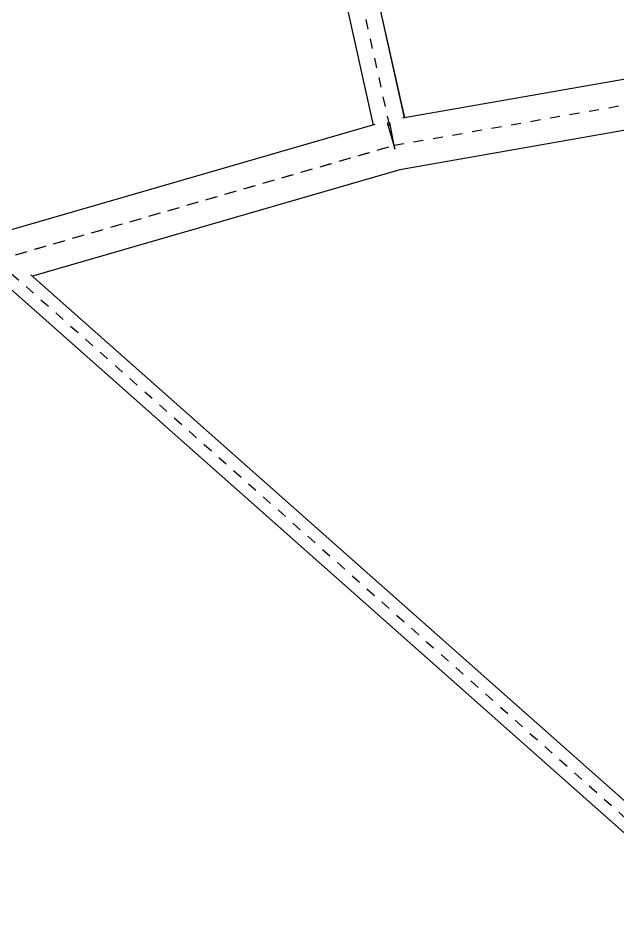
# Model space of a CAD drawing. Header units: millimetres. Extents: x 149919 to 150445, y 136651 to 136866.
# Drawn here: x 150252.71 to 150258.77, y 136841.68 to 136850.77 of the extents above; entities that cross this region are included whole.
import ezdxf

# ---------------------------------------------------------------- set-up
doc = ezdxf.new("R2010")
doc.units = ezdxf.units.MM
doc.header["$LTSCALE"] = 0.25
doc.linetypes.add('CENTER', pattern=[50.8, 31.75, -6.35, 6.35, -6.35])
doc.linetypes.add('XKITLINE00', pattern=[0])

# ---------------------------------------------------------------- blocks, each defined once
blk = doc.blocks.new('çatıı')
at = {"color": 8, "linetype": 'CENTER'}
for p, q in [((11469.5, 19911.27), (11248.04, 20912.06)), ((11469.5, 19911.27), (11274.72, 20791.48)), ((11469.5, 19911.27), (12015, 20006.95)), ((11469.5, 19911.27), (12015, 20006.95)), ((11469.5, 19911.27), (11840, 19976.26)), ((10666.95, 19678.95), (11469.5, 19911.27)), ((10666.95, 19678.95), (11469.5, 19911.27)), ((11068.22, 19795.11), (11469.5, 19911.27)), ((11068.22, 19795.11), (11840, 19110.27))]:
    blk.add_line(p, q, dxfattribs=at)
at = {"color": 8, "linetype": 'XKITLINE00'}
for p, q in [((11280.04, 20692.69), (11448.46, 19931.62)), ((11280.05, 20692.69), (11448.47, 19931.63)), ((11311.52, 20699.88), (11479.92, 19938.89)), ((11311.53, 20699.88), (11479.93, 19938.89)), ((11763.8, 19988.68), (11478.06, 19938.56)), ((11450.22, 19932.13), (11074.82, 19823.46)), ((11470.6, 19907.46), (11462.96, 19933.86)), ((11470.19, 19907.36), (11465.44, 19934.4)), ((11763.8, 19937.11), (11475.24, 19886.49)), ((11468.66, 19916.04), (11468.16, 19915.91)), ((11468.69, 19915.87), (11468.2, 19915.76)), ((11475.24, 19886.49), (11104.53, 19779.18)), ((11763.8, 19194.18), (11103.02, 19780.52)), ((11763.8, 19161.61), (11076.49, 19771.49))]:
    blk.add_line(p, q, dxfattribs=at)
blk.add_circle((11469.5, 19911.27), 0.05, dxfattribs=at)
blk.add_circle((11469.5, 19911.27), 0.05, dxfattribs=at)
blk.add_circle((11469.5, 19911.27), 0.05, dxfattribs=at)
blk.add_circle((11469.5, 19911.27), 0.05, dxfattribs=at)
blk.add_circle((11469.5, 19911.27), 0.05, dxfattribs=at)
blk.add_circle((11469.5, 19911.27), 0.05, dxfattribs=at)
blk.add_circle((11469.5, 19911.27), 0.05, dxfattribs=at)
blk.add_circle((11469.5, 19911.27), 0.05, dxfattribs=at)
blk.add_circle((11469.5, 19911.27), 0.05, dxfattribs=at)

msp = doc.modelspace()

# ---------------------------------------------------------------- block references
at = {"xscale": 0.009999943142843078, "yscale": 0.009999943142843078, "zscale": 0.009999943142843078}
msp.add_blockref('çatıı', (150141.8141, 136650.3731), dxfattribs=at)

doc.saveas('drawing.dxf')
